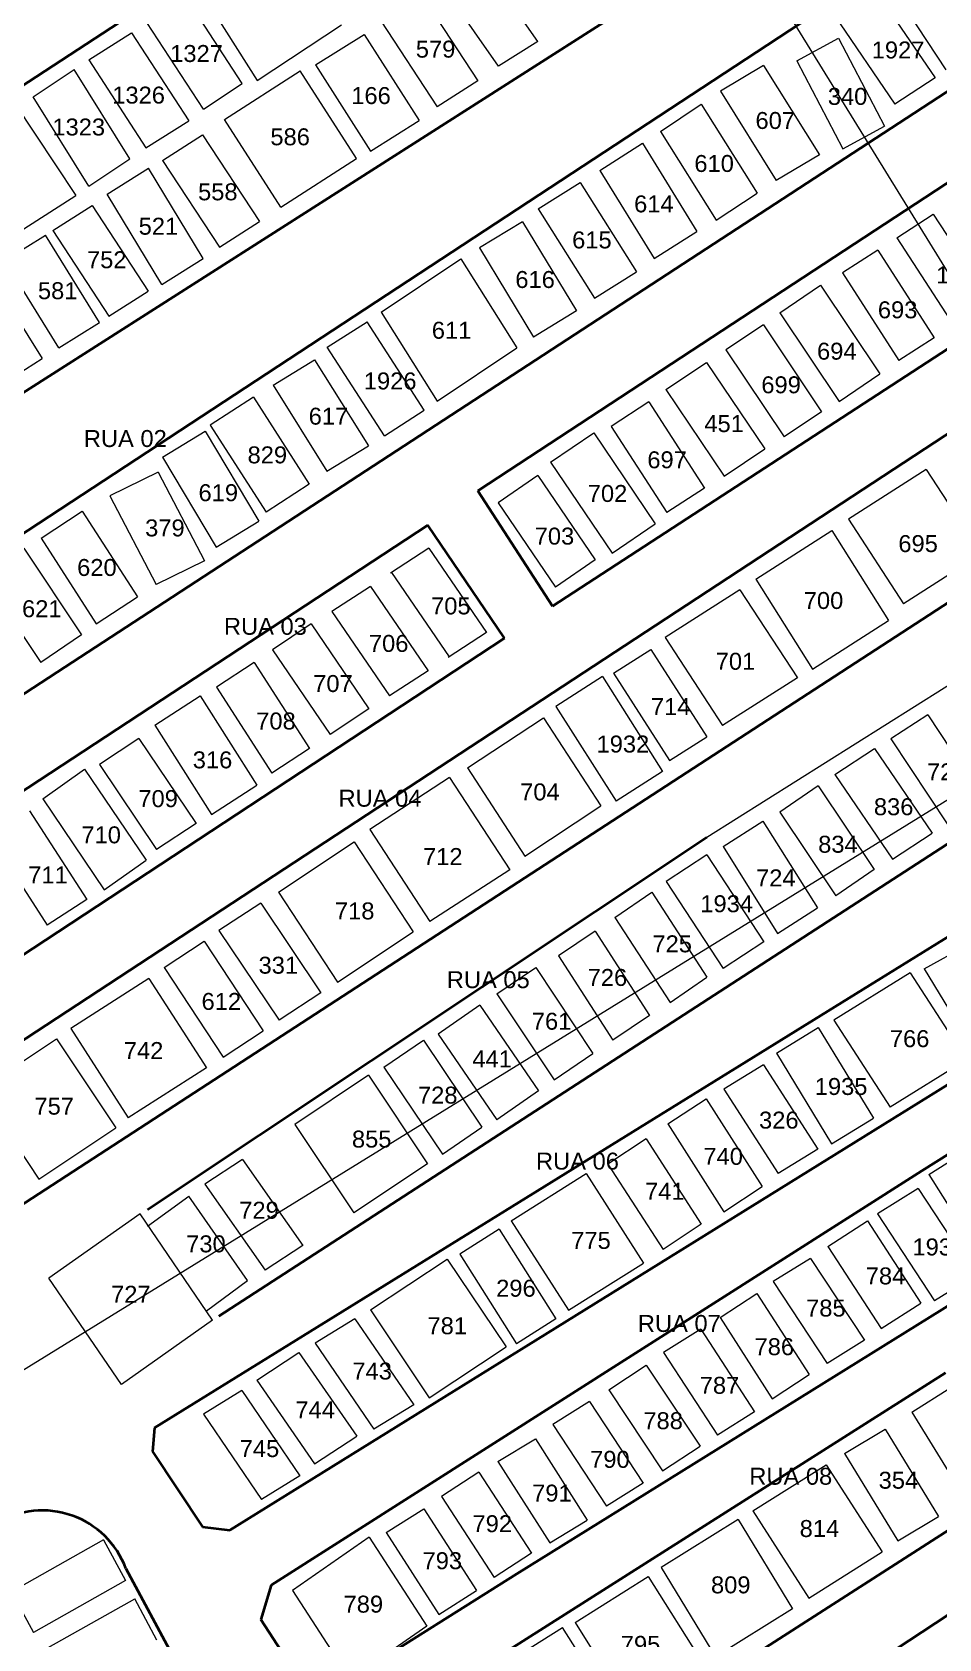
# Model space of a CAD drawing. Header units: inches. Extents: x 0 to 420, y 0 to 297.
# Drawn here: x 100.91 to 122.3, y 95.32 to 133.22 of the extents above; entities that cross this region are included whole.
import ezdxf

# ---------------------------------------------------------------- set-up
doc = ezdxf.new("R2010")
doc.units = ezdxf.units.IN
doc.header["$LTSCALE"] = 2.5
doc.header["$MEASUREMENT"] = 0
doc.layers.get('0').update_dxf_attribs({"lineweight": 0})
for name, color, linetype, lineweight in [('MALHA_COORDENADA4', 10, 'Continuous', 0), ('PEN 04', 4, 'Continuous', 40), ('TÚMULOS QUE SERÃO CONSTRUÍDOS', 220, 'Continuous', 0)]:
    doc.layers.add(name, color=color, linetype=linetype, lineweight=lineweight)
doc.styles.get("Standard").update_dxf_attribs({"font": 'arial.ttf'})

msp = doc.modelspace()

# ---------------------------------------------------------------- linework, layer by layer
for p, q in [((112.846, 133.006, 2.631), (111.481, 134.962, 2.749)), ((104.816, 134.299, 2.685), (106.221, 132.085, 2.545)), ((111.918, 132.423, 2.622), (110.553, 134.379, 2.74)), ((120.794, 134.231, 2.683), (122.218, 132.143, 2.559)), ((121.093, 134.425, 2.661), (122.47, 132.338, 2.564)), ((105.872, 132.009, 2.433), (104.54, 134.059, 2.643)), ((110.103, 134.098, 2.74), (111.425, 132.074, 2.634)), ((104.955, 131.405, 2.402), (103.623, 133.454, 2.612)), ((109.143, 133.49, 2.718), (110.466, 131.465, 2.612)), ((119.839, 133.613, 2.659), (121.263, 131.524, 2.535)), ((102.248, 132.572, 2.568), (103.258, 133.21, 2.577)), ((103.258, 133.21, 2.577), (104.61, 131.133, 2.43)), ((106.221, 132.085, 2.545), (108.213, 133.396, 2.566)), ((107.597, 132.449, 2.784), (108.744, 133.172, 2.815)), ((108.744, 133.172, 2.815), (110.041, 131.142, 2.656)), ((118.952, 132.546, 2.492), (119.932, 133.081, 2.588)), ((119.932, 133.081, 2.588), (121.017, 131.006, 2.504)), ((112.846, 133.006, 2.631), (111.918, 132.423, 2.622)), ((100.938, 131.696, 2.549), (101.902, 132.339, 2.579)), ((103.218, 130.237, 2.373), (101.902, 132.339, 2.579)), ((102.248, 132.572, 2.568), (103.6, 130.495, 2.421)), ((105.452, 131.16, 2.638), (107.237, 132.312, 2.69)), ((108.565, 130.245, 2.516), (107.237, 132.312, 2.69)), ((107.597, 132.449, 2.784), (108.895, 130.42, 2.625)), ((118.167, 132.438, 2.521), (117.149, 131.829, 2.496)), ((118.167, 132.438, 2.521), (119.484, 130.332, 2.406)), ((118.952, 132.546, 2.492), (120.038, 130.47, 2.408)), ((104.955, 131.405, 2.402), (105.872, 132.009, 2.433)), ((111.425, 132.074, 2.634), (110.466, 131.465, 2.612)), ((122.218, 132.143, 2.559), (121.263, 131.524, 2.535)), ((100.508, 131.544, 2.551), (101.943, 129.37, 2.341)), ((102.255, 129.593, 2.343), (100.938, 131.696, 2.549)), ((115.733, 130.883, 2.497), (116.698, 131.522, 2.495)), ((116.698, 131.522, 2.495), (118.015, 129.428, 2.396)), ((117.149, 131.829, 2.496), (118.466, 129.724, 2.381)), ((106.78, 129.093, 2.464), (105.452, 131.16, 2.638)), ((108.895, 130.42, 2.625), (110.041, 131.142, 2.656)), ((103.6, 130.495, 2.421), (104.61, 131.133, 2.43)), ((103.988, 130.196, 2.64), (104.936, 130.805, 2.63)), ((104.936, 130.805, 2.63), (106.279, 128.76, 2.542)), ((115.733, 130.883, 2.497), (117.049, 128.789, 2.398)), ((120.038, 130.47, 2.408), (121.017, 131.006, 2.504)), ((114.303, 129.962, 2.438), (115.312, 130.603, 2.489)), ((115.312, 130.603, 2.489), (116.594, 128.523, 2.275)), ((102.255, 129.593, 2.343), (103.218, 130.237, 2.373)), ((102.682, 129.403, 2.591), (103.658, 130.012, 2.615)), ((104.951, 127.883, 2.566), (103.658, 130.012, 2.615)), ((103.988, 130.196, 2.64), (105.331, 128.151, 2.552)), ((106.78, 129.093, 2.464), (108.565, 130.245, 2.516)), ((119.484, 130.332, 2.406), (118.466, 129.724, 2.381)), ((112.853, 129.058, 2.448), (113.845, 129.677, 2.46)), ((113.845, 129.677, 2.46), (115.173, 127.567, 2.243)), ((114.303, 129.962, 2.438), (115.586, 127.882, 2.224)), ((100.095, 128.188, 2.325), (101.943, 129.37, 2.341)), ((103.975, 127.274, 2.542), (102.682, 129.403, 2.591)), ((117.049, 128.789, 2.398), (118.015, 129.428, 2.396)), ((101.404, 128.542, 2.409), (102.33, 129.134, 2.494)), ((102.33, 129.134, 2.494), (103.654, 127.113, 2.535)), ((112.853, 129.058, 2.448), (114.181, 126.949, 2.231)), ((121.313, 128.37, 2.266), (122.17, 128.934, 2.328)), ((122.17, 128.934, 2.328), (123.508, 126.877, 2.286)), ((101.404, 128.542, 2.409), (102.727, 126.521, 2.45)), ((105.331, 128.151, 2.552), (106.279, 128.76, 2.542)), ((112.485, 128.753, 2.41), (111.466, 128.135, 2.336)), ((112.485, 128.753, 2.41), (113.757, 126.647, 2.178)), ((115.586, 127.882, 2.224), (116.594, 128.523, 2.275)), ((100.268, 127.835, 2.413), (101.233, 128.431, 2.407)), ((102.506, 126.377, 2.374), (101.233, 128.431, 2.407)), ((111.466, 128.135, 2.336), (112.738, 126.029, 2.104)), ((121.313, 128.37, 2.266), (122.651, 126.313, 2.224)), ((101.541, 125.781, 2.38), (100.268, 127.835, 2.413)), ((103.975, 127.274, 2.542), (104.951, 127.883, 2.566)), ((109.148, 126.617, 2.378), (111.026, 127.873, 2.403)), ((111.026, 127.873, 2.403), (112.348, 125.777, 2.29)), ((120.865, 128.081, 2.243), (120.031, 127.544, 2.236)), ((120.865, 128.081, 2.243), (122.192, 126.012, 2.192)), ((99.847, 127.608, 2.427), (101.152, 125.524, 2.325)), ((114.181, 126.949, 2.231), (115.173, 127.567, 2.243)), ((120.031, 127.544, 2.236), (121.358, 125.475, 2.185)), ((102.727, 126.521, 2.45), (103.654, 127.113, 2.535)), ((118.549, 126.599, 2.234), (119.51, 127.252, 2.29)), ((119.51, 127.252, 2.29), (120.913, 125.162, 2.23)), ((109.148, 126.617, 2.378), (110.47, 124.522, 2.265)), ((113.757, 126.647, 2.178), (112.738, 126.029, 2.104)), ((118.549, 126.599, 2.234), (119.952, 124.509, 2.174)), ((101.541, 125.781, 2.38), (102.506, 126.377, 2.374)), ((107.877, 125.791, 2.349), (108.814, 126.394, 2.372)), ((110.161, 124.307, 2.147), (108.814, 126.394, 2.372)), ((118.164, 126.317, 2.198), (117.278, 125.729, 2.141)), ((118.164, 126.317, 2.198), (119.538, 124.266, 2.16)), ((122.192, 126.012, 2.192), (121.358, 125.475, 2.185)), ((100.167, 124.895, 2.256), (101.152, 125.524, 2.325)), ((106.599, 124.893, 2.289), (107.578, 125.492, 2.277)), ((107.578, 125.492, 2.277), (108.847, 123.469, 2.057)), ((109.224, 123.704, 2.124), (107.877, 125.791, 2.349)), ((110.47, 124.522, 2.265), (112.348, 125.777, 2.29)), ((117.278, 125.729, 2.141), (118.652, 123.678, 2.103)), ((115.864, 124.791, 2.089), (116.824, 125.434, 2.168)), ((116.824, 125.434, 2.168), (118.2, 123.393, 2.086)), ((119.952, 124.509, 2.174), (120.913, 125.162, 2.23)), ((106.599, 124.893, 2.289), (107.869, 122.871, 2.069)), ((115.864, 124.791, 2.089), (117.24, 122.749, 2.007)), ((106.137, 124.612, 2.294), (105.117, 123.952, 2.295)), ((106.137, 124.612, 2.294), (107.451, 122.564, 2.024)), ((115.464, 124.501, 2.026), (114.575, 123.925, 2.012)), ((115.464, 124.501, 2.026), (116.778, 122.468, 1.967)), ((105.117, 123.952, 2.295), (106.431, 121.904, 2.025)), ((109.224, 123.704, 2.124), (110.161, 124.307, 2.147)), ((119.538, 124.266, 2.16), (118.652, 123.678, 2.103)), ((103.993, 123.2, 2.139), (104.995, 123.811, 2.158)), ((104.995, 123.811, 2.158), (106.258, 121.687, 2.021)), ((113.145, 123.084, 2.048), (114.161, 123.773, 2.099)), ((114.161, 123.773, 2.099), (115.613, 121.624, 1.986)), ((114.575, 123.925, 2.012), (115.889, 121.892, 1.953)), ((103.993, 123.2, 2.139), (105.256, 121.077, 2.002)), ((107.869, 122.871, 2.069), (108.847, 123.469, 2.057)), ((117.24, 122.749, 2.007), (118.2, 123.393, 2.086)), ((103.889, 122.843, 2.112), (102.744, 122.284, 2.151)), ((103.889, 122.843, 2.112), (104.983, 120.75, 1.948)), ((113.145, 123.084, 2.048), (114.597, 120.935, 1.935)), ((122.004, 122.908, 1.965), (120.173, 121.736, 1.965)), ((122.004, 122.908, 1.965), (123.3, 120.911, 1.871)), ((107.451, 122.564, 2.024), (106.431, 121.904, 2.025)), ((112.839, 122.768, 2.001), (111.905, 122.121, 1.961)), ((112.839, 122.768, 2.001), (114.197, 120.779, 1.901)), ((116.778, 122.468, 1.967), (115.889, 121.892, 1.953)), ((129.909, 122.457, 1.974), (116.827, 114.229, 1.64)), ((102.744, 122.284, 2.151), (103.839, 120.191, 1.987)), ((111.905, 122.121, 1.961), (113.263, 120.132, 1.861)), ((101.127, 121.285, 2.134), (102.096, 121.922, 2.167)), ((102.096, 121.922, 2.167), (103.396, 119.907, 1.965)), ((105.256, 121.077, 2.002), (106.258, 121.687, 2.021)), ((120.173, 121.736, 1.965), (121.47, 119.74, 1.871)), ((101.127, 121.285, 2.134), (102.426, 119.269, 1.932)), ((114.597, 120.935, 1.935), (115.613, 121.624, 1.986)), ((117.984, 120.319, 1.897), (119.777, 121.465, 1.952)), ((119.777, 121.465, 1.952), (121.116, 119.345, 1.84)), ((100.717, 121.05, 2.117), (102.081, 119.007, 1.941)), ((110.273, 121.05, 1.853), (109.365, 120.458, 1.831)), ((110.273, 121.05, 1.853), (111.635, 119.061, 1.805)), ((123.3, 120.911, 1.871), (121.47, 119.74, 1.871)), ((104.983, 120.75, 1.948), (103.839, 120.191, 1.987)), ((114.197, 120.779, 1.901), (113.263, 120.132, 1.861)), ((99.755, 120.396, 2.133), (101.118, 118.352, 1.957)), ((108.892, 120.15, 1.843), (107.983, 119.558, 1.821)), ((108.892, 120.15, 1.843), (110.253, 118.161, 1.795)), ((109.393, 120.477, 1.838), (110.754, 118.488, 1.79)), ((117.984, 120.319, 1.897), (119.323, 118.199, 1.785)), ((102.426, 119.269, 1.932), (103.396, 119.907, 1.965)), ((117.61, 120.07, 1.867), (115.844, 118.941, 1.817)), ((117.61, 120.07, 1.867), (118.967, 117.995, 1.716)), ((107.983, 119.558, 1.821), (109.345, 117.569, 1.773)), ((107.496, 119.264, 1.823), (106.583, 118.656, 1.841)), ((107.496, 119.264, 1.823), (108.854, 117.262, 1.696)), ((111.635, 119.061, 1.805), (110.726, 118.469, 1.783)), ((119.323, 118.199, 1.785), (121.116, 119.345, 1.84)), ((102.081, 119.007, 1.941), (101.118, 118.352, 1.957)), ((106.583, 118.656, 1.841), (107.941, 116.654, 1.714)), ((114.627, 118.104, 1.758), (115.508, 118.659, 1.787)), ((115.508, 118.659, 1.787), (116.827, 116.599, 1.665)), ((115.844, 118.941, 1.817), (117.201, 116.866, 1.666)), ((106.152, 118.354, 1.851), (105.261, 117.774, 1.866)), ((106.152, 118.354, 1.851), (107.457, 116.323, 1.75)), ((110.253, 118.161, 1.795), (109.345, 117.569, 1.773)), ((114.367, 118.023, 1.808), (113.267, 117.32, 1.807)), ((114.367, 118.023, 1.808), (115.787, 115.784, 1.682)), ((114.627, 118.104, 1.758), (115.946, 116.045, 1.636)), ((118.967, 117.995, 1.716), (117.201, 116.866, 1.666)), ((103.805, 116.876, 1.767), (104.874, 117.568, 1.842)), ((104.874, 117.568, 1.842), (106.217, 115.458, 1.733)), ((105.261, 117.774, 1.866), (106.566, 115.743, 1.765)), ((108.854, 117.262, 1.696), (107.941, 116.654, 1.714)), ((113.267, 117.32, 1.807), (114.687, 115.082, 1.681)), ((122.039, 117.117, 1.679), (121.171, 116.554, 1.636)), ((122.039, 117.117, 1.679), (123.381, 115.091, 1.484)), ((103.805, 116.876, 1.767), (105.148, 114.766, 1.658)), ((111.187, 115.869, 1.759), (112.979, 117.053, 1.771)), ((112.979, 117.053, 1.771), (114.331, 114.973, 1.65)), ((103.431, 116.559, 1.778), (102.502, 115.947, 1.776)), ((103.431, 116.559, 1.778), (104.78, 114.557, 1.629)), ((115.946, 116.045, 1.636), (116.827, 116.599, 1.665)), ((121.171, 116.554, 1.636), (122.513, 114.528, 1.441)), ((107.457, 116.323, 1.75), (106.566, 115.743, 1.765)), ((119.851, 115.712, 1.581), (120.782, 116.328, 1.603)), ((120.782, 116.328, 1.603), (122.143, 114.328, 1.423)), ((101.164, 115.136, 1.789), (102.153, 115.839, 1.779)), ((102.153, 115.839, 1.779), (103.605, 113.695, 1.648)), ((102.502, 115.947, 1.776), (103.85, 113.945, 1.627)), ((110.763, 115.638, 1.744), (108.879, 114.419, 1.721)), ((110.763, 115.638, 1.744), (112.18, 113.466, 1.614)), ((111.187, 115.869, 1.759), (112.538, 113.789, 1.638)), ((115.787, 115.784, 1.682), (114.687, 115.082, 1.681)), ((119.851, 115.712, 1.581), (121.212, 113.712, 1.401)), ((105.148, 114.766, 1.658), (106.217, 115.458, 1.733)), ((119.457, 115.445, 1.557), (118.552, 114.824, 1.517)), ((119.457, 115.445, 1.557), (120.774, 113.47, 1.405)), ((100.854, 114.852, 1.784), (102.204, 112.76, 1.643)), ((101.164, 115.136, 1.789), (102.617, 112.992, 1.658)), ((112.538, 113.789, 1.638), (114.331, 114.973, 1.65)), ((104.78, 114.557, 1.629), (103.85, 113.945, 1.627)), ((117.213, 114.012, 1.625), (118.153, 114.613, 1.597)), ((118.153, 114.613, 1.597), (119.44, 112.566, 1.371)), ((118.552, 114.824, 1.517), (119.869, 112.849, 1.365)), ((99.921, 114.25, 1.816), (101.271, 112.158, 1.675)), ((106.726, 112.94, 1.636), (108.512, 114.124, 1.74)), ((108.512, 114.124, 1.74), (109.904, 112.001, 1.556)), ((108.879, 114.419, 1.721), (110.296, 112.247, 1.591)), ((121.212, 113.712, 1.401), (122.143, 114.328, 1.423)), ((116.832, 113.814, 1.569), (115.872, 113.188, 1.585)), ((116.832, 113.814, 1.569), (118.177, 111.762, 1.411)), ((117.213, 114.012, 1.625), (118.5, 111.965, 1.399)), ((102.617, 112.992, 1.658), (103.605, 113.695, 1.648)), ((112.18, 113.466, 1.614), (110.296, 112.247, 1.591)), ((120.774, 113.47, 1.405), (119.869, 112.849, 1.365)), ((115.872, 113.188, 1.585), (117.217, 111.136, 1.427)), ((102.204, 112.76, 1.643), (101.271, 112.158, 1.675)), ((106.307, 112.674, 1.63), (105.318, 112.029, 1.566)), ((106.307, 112.674, 1.63), (107.728, 110.564, 1.456)), ((106.726, 112.94, 1.636), (108.118, 110.817, 1.452)), ((114.661, 112.338, 1.424), (115.531, 112.937, 1.48)), ((115.531, 112.937, 1.48), (116.831, 110.931, 1.311)), ((118.5, 111.965, 1.399), (119.44, 112.566, 1.371)), ((114.661, 112.338, 1.424), (115.961, 110.331, 1.255)), ((105.318, 112.029, 1.566), (106.739, 109.918, 1.392)), ((108.118, 110.817, 1.452), (109.904, 112.001, 1.556)), ((114.195, 112.014, 1.439), (113.327, 111.432, 1.42)), ((114.195, 112.014, 1.439), (115.48, 110.024, 1.208)), ((104.025, 111.156, 1.498), (104.97, 111.778, 1.518)), ((104.97, 111.778, 1.518), (106.363, 109.664, 1.333)), ((113.327, 111.432, 1.42), (114.611, 109.442, 1.189)), ((118.177, 111.762, 1.411), (117.217, 111.136, 1.427)), ((121.954, 111.126, 1.164), (122.951, 111.678, 1.191)), ((104.025, 111.156, 1.498), (105.418, 109.042, 1.313)), ((111.877, 110.541, 1.395), (112.793, 111.161, 1.439)), ((112.793, 111.161, 1.439), (114.142, 109.132, 1.172)), ((121.954, 111.126, 1.164), (123.13, 109.191, 1.092)), ((103.668, 110.897, 1.53), (101.826, 109.717, 1.508)), ((103.668, 110.897, 1.53), (105.024, 108.797, 1.357)), ((115.961, 110.331, 1.255), (116.831, 110.931, 1.311)), ((121.625, 111.036, 1.155), (119.825, 109.915, 1.152)), ((121.625, 111.036, 1.155), (122.952, 108.983, 1.094)), ((107.728, 110.564, 1.456), (106.739, 109.918, 1.392)), ((111.877, 110.541, 1.395), (113.226, 108.513, 1.128)), ((111.476, 110.271, 1.361), (110.494, 109.587, 1.308)), ((111.476, 110.271, 1.361), (112.856, 108.248, 1.151)), ((115.48, 110.024, 1.208), (114.611, 109.442, 1.189)), ((119.825, 109.915, 1.152), (121.151, 107.862, 1.091)), ((101.826, 109.717, 1.508), (103.182, 107.616, 1.335)), ((105.418, 109.042, 1.313), (106.363, 109.664, 1.333)), ((110.494, 109.587, 1.308), (111.873, 107.564, 1.098)), ((118.469, 109.138, 1.137), (119.459, 109.742, 1.18)), ((119.459, 109.742, 1.18), (120.759, 107.602, 1.085)), ((99.675, 108.27, 1.287), (101.487, 109.478, 1.425)), ((101.487, 109.478, 1.425), (102.887, 107.377, 1.266)), ((109.21, 108.808, 1.325), (110.143, 109.442, 1.306)), ((110.143, 109.442, 1.306), (111.524, 107.391, 1.059)), ((105.024, 108.797, 1.357), (103.182, 107.616, 1.335)), ((109.21, 108.808, 1.325), (110.592, 106.758, 1.078)), ((113.226, 108.513, 1.128), (114.142, 109.132, 1.172)), ((118.164, 108.867, 1.093), (117.227, 108.291, 1.063)), ((118.164, 108.867, 1.093), (119.448, 106.876, 0.989)), ((118.469, 109.138, 1.137), (119.769, 106.998, 1.042)), ((122.952, 108.983, 1.094), (121.151, 107.862, 1.091)), ((108.847, 108.618, 1.31), (107.11, 107.459, 1.25)), ((108.847, 108.618, 1.31), (110.237, 106.53, 1.078)), ((99.675, 108.27, 1.287), (101.075, 106.168, 1.128)), ((112.856, 108.248, 1.151), (111.873, 107.564, 1.098)), ((115.91, 107.47, 1.042), (116.812, 108.065, 1.061)), ((116.812, 108.065, 1.061), (118.134, 105.996, 0.942)), ((117.227, 108.291, 1.063), (118.511, 106.3, 0.959)), ((101.075, 106.168, 1.128), (102.887, 107.377, 1.266)), ((107.11, 107.459, 1.25), (108.499, 105.371, 1.018)), ((110.592, 106.758, 1.078), (111.524, 107.391, 1.059)), ((115.91, 107.47, 1.042), (117.232, 105.4, 0.923)), ((119.769, 106.998, 1.042), (120.759, 107.602, 1.085)), ((115.395, 107.122, 1.031), (114.495, 106.524, 1.001)), ((115.395, 107.122, 1.031), (116.698, 105.104, 0.93)), ((122.069, 106.279, 1.021), (123.137, 106.953, 1.053)), ((105.874, 106.634, 1.153), (104.985, 106.051, 1.105)), ((105.874, 106.634, 1.153), (107.3, 104.603, 1.009)), ((110.237, 106.53, 1.078), (108.499, 105.371, 1.018)), ((114.495, 106.524, 1.001), (115.798, 104.507, 0.9)), ((119.448, 106.876, 0.989), (118.511, 106.3, 0.959)), ((112.215, 105.187, 0.978), (113.984, 106.3, 1.021)), ((113.984, 106.3, 1.021), (115.335, 104.186, 0.958)), ((122.069, 106.279, 1.021), (123.382, 104.178, 0.869)), ((103.639, 105.057, 1.149), (104.607, 105.769, 1.171)), ((105.996, 103.775, 1.017), (104.607, 105.769, 1.171)), ((104.985, 106.051, 1.105), (106.411, 104.021, 0.961)), ((117.232, 105.4, 0.923), (118.134, 105.996, 0.942)), ((121.815, 105.943, 1.028), (120.853, 105.348, 0.927)), ((121.815, 105.943, 1.028), (123.159, 103.894, 0.819)), ((103.461, 105.35, 1.211), (101.311, 103.833, 1.319)), ((105.171, 102.84, 0.722), (103.461, 105.35, 1.211)), ((112.215, 105.187, 0.978), (113.566, 103.073, 0.915)), ((116.698, 105.104, 0.93), (115.798, 104.507, 0.9)), ((119.684, 104.582, 0.856), (120.621, 105.182, 0.885)), ((120.621, 105.182, 0.885), (121.876, 103.243, 0.721)), ((120.853, 105.348, 0.927), (122.196, 103.299, 0.718)), ((111.929, 104.984, 0.942), (111.003, 104.396, 0.842)), ((111.929, 104.984, 0.942), (113.267, 102.874, 0.864)), ((107.3, 104.603, 1.009), (106.411, 104.021, 0.961)), ((108.894, 103.082, 0.839), (110.706, 104.283, 0.82)), ((110.706, 104.283, 0.82), (112.094, 102.211, 0.743)), ((111.003, 104.396, 0.842), (112.34, 102.286, 0.764)), ((119.272, 104.299, 0.853), (118.396, 103.751, 0.841)), ((119.272, 104.299, 0.853), (120.545, 102.37, 0.67)), ((119.684, 104.582, 0.856), (120.94, 102.642, 0.692)), ((113.566, 103.073, 0.915), (115.335, 104.186, 0.958)), ((123.159, 103.894, 0.819), (122.196, 103.299, 0.718)), ((103.021, 101.323, 0.83), (101.311, 103.833, 1.319)), ((105.028, 103.064, 0.995), (105.996, 103.775, 1.017)), ((117.142, 102.9, 0.734), (118.009, 103.472, 0.82)), ((118.009, 103.472, 0.82), (119.242, 101.557, 0.676)), ((118.396, 103.751, 0.841), (119.669, 101.822, 0.658)), ((120.94, 102.642, 0.692), (121.876, 103.243, 0.721)), ((105.171, 102.84, 0.722), (103.021, 101.323, 0.83)), ((108.53, 102.874, 0.835), (107.59, 102.301, 0.837)), ((108.53, 102.874, 0.835), (109.916, 100.844, 0.76)), ((108.894, 103.082, 0.839), (110.283, 101.01, 0.762)), ((113.267, 102.874, 0.864), (112.34, 102.286, 0.764)), ((117.142, 102.9, 0.734), (118.374, 100.985, 0.59)), ((116.685, 102.627, 0.746), (115.811, 102.077, 0.745)), ((116.685, 102.627, 0.746), (117.953, 100.68, 0.582)), ((120.545, 102.37, 0.67), (119.669, 101.822, 0.658)), ((106.212, 101.424, 0.852), (107.207, 102.078, 0.873)), ((107.207, 102.078, 0.873), (108.573, 100.105, 0.77)), ((107.59, 102.301, 0.837), (108.976, 100.271, 0.762)), ((110.283, 101.01, 0.762), (112.094, 102.211, 0.743)), ((115.811, 102.077, 0.745), (117.078, 100.13, 0.581)), ((114.514, 101.199, 0.651), (115.402, 101.781, 0.646)), ((115.402, 101.781, 0.646), (116.672, 99.871, 0.577)), ((106.212, 101.424, 0.852), (107.578, 99.451, 0.749)), ((114.514, 101.199, 0.651), (115.783, 99.289, 0.582)), ((118.374, 100.985, 0.59), (119.242, 101.557, 0.676)), ((121.665, 100.667, 0.597), (122.584, 101.251, 0.608)), ((105.857, 101.181, 0.802), (104.959, 100.623, 0.705)), ((105.857, 101.181, 0.802), (107.225, 99.167, 0.717)), ((109.916, 100.844, 0.76), (108.976, 100.271, 0.762)), ((114.061, 100.921, 0.657), (113.194, 100.378, 0.634)), ((114.061, 100.921, 0.657), (115.328, 98.997, 0.578)), ((104.959, 100.623, 0.705), (106.327, 98.608, 0.62)), ((117.953, 100.68, 0.582), (117.078, 100.13, 0.581)), ((121.665, 100.667, 0.597), (122.936, 98.601, 0.504)), ((107.578, 99.451, 0.749), (108.573, 100.105, 0.77)), ((113.194, 100.378, 0.634), (114.461, 98.454, 0.555)), ((120.076, 99.696, 0.583), (121.039, 100.273, 0.593)), ((121.039, 100.273, 0.593), (122.295, 98.213, 0.521)), ((111.902, 99.505, 0.639), (112.787, 100.038, 0.684)), ((112.787, 100.038, 0.684), (114.008, 98.125, 0.549)), ((115.783, 99.289, 0.582), (116.672, 99.871, 0.577)), ((120.076, 99.696, 0.583), (121.332, 97.636, 0.511)), ((111.902, 99.505, 0.639), (113.123, 97.592, 0.504)), ((117.916, 98.342, 0.434), (119.648, 99.43, 0.495)), ((119.648, 99.43, 0.495), (120.964, 97.374, 0.495)), ((107.225, 99.167, 0.717), (106.327, 98.608, 0.62)), ((111.453, 99.257, 0.641), (110.571, 98.683, 0.65)), ((111.453, 99.257, 0.641), (112.697, 97.345, 0.502)), ((115.328, 98.997, 0.578), (114.461, 98.454, 0.555)), ((110.571, 98.683, 0.65), (111.815, 96.77, 0.511)), ((109.267, 97.83, 0.609), (110.154, 98.391, 0.688)), ((110.154, 98.391, 0.688), (111.396, 96.461, 0.533)), ((117.916, 98.342, 0.434), (119.232, 96.286, 0.434)), ((121.332, 97.636, 0.511), (122.295, 98.213, 0.521)), ((109.267, 97.83, 0.609), (110.508, 95.899, 0.454)), ((113.123, 97.592, 0.504), (114.008, 98.125, 0.549)), ((117.568, 98.136, 0.451), (115.753, 97.01, 0.39)), ((117.568, 98.136, 0.451), (118.848, 96.028, 0.448)), ((108.865, 97.72, 0.688), (107.058, 96.465, 0.576)), ((108.865, 97.72, 0.688), (110.223, 95.626, 0.495)), ((112.697, 97.345, 0.502), (111.815, 96.77, 0.511)), ((119.232, 96.286, 0.434), (120.964, 97.374, 0.495)), ((113.721, 95.707, 0.401), (115.449, 96.798, 0.436)), ((115.449, 96.798, 0.436), (116.745, 94.733, 0.359)), ((115.753, 97.01, 0.39), (117.033, 94.901, 0.387)), ((107.058, 96.465, 0.576), (108.416, 94.37, 0.383)), ((110.508, 95.899, 0.454), (111.396, 96.461, 0.533)), ((118.848, 96.028, 0.448), (117.033, 94.901, 0.387)), ((110.223, 95.626, 0.495), (108.416, 94.37, 0.383)), ((111.507, 94.388, 0.371), (113.427, 95.591, 0.419)), ((114.797, 93.436, 0.32), (113.427, 95.591, 0.419)), ((113.721, 95.707, 0.401), (115.016, 93.642, 0.324))]:
    msp.add_line(p, q)
at = {"layer": 'MALHA_COORDENADA4'}
for p, q in [((20.877, 292.322), (197.919, 5.322)), ((12.44, 47.224), (327.94, 241.848))]:
    msp.add_line(p, q, dxfattribs=at)
at = {"layer": 'PEN 04'}
for p, q in [((143.845, 160.238, 3.663), (88.972, 124.288, 2.313)), ((92.389, 119.415, 1.981), (147.486, 154.571, 3.507)), ((151.225, 148.525, 3.018), (111.43, 122.4, 1.984)), ((113.191, 119.682, 1.877), (152.967, 145.588, 2.882)), ((95.158, 113.992, 1.627), (141.086, 143.946, 2.921)), ((150.933, 142.38, 2.777), (98.73, 108.149, 1.193)), ((100.602, 105.512, 1.006), (155.593, 141.282, 2.502)), ((159.524, 134.799, 2.121), (103.798, 100.3, 0.649)), ((120.677, 134.515, 2.695), (93.267, 116.515, 1.783)), ((111.43, 122.4, 1.984), (113.191, 119.682, 1.877)), ((110.245, 121.593, 1.927), (96.082, 112.299, 1.495)), ((112.053, 118.931, 1.85), (110.245, 121.593, 1.927)), ((97.718, 109.494, 1.293), (112.053, 118.931, 1.85)), ((105.318, 102.936, 0.913), (129.062, 118.324, 1.659)), ((105.578, 97.886, 0.509), (134.281, 115.702, 1.344)), ((135.475, 114.915, 1.33), (121.9, 106.36, 1.047)), ((116.827, 114.229, 1.64), (103.636, 105.44, 1.185)), ((110.536, 90.197, 0.117), (145.629, 112.7, 0.853)), ((112.347, 96.856, 0.541), (129.374, 107.449, 0.952)), ((121.9, 106.36, 1.047), (106.556, 96.589, 0.453)), ((122.458, 101.6, 0.681), (108.691, 92.859, 0.241)), ((103.798, 100.3, 0.649), (103.752, 99.746, 0.604)), ((103.752, 99.746, 0.604), (104.934, 97.964, 0.475)), ((104.934, 97.964, 0.475), (105.578, 97.886, 0.509)), ((124.364, 97.102), (115.998, 91.603)), ((107.845, 94.026, 0.26), (112.347, 96.856, 0.541)), ((106.556, 96.589, 0.453), (106.306, 95.782, 0.346)), ((106.306, 95.782, 0.346), (107.327, 94.221, 0.242))]:
    msp.add_line(p, q, dxfattribs=at)
at = {"layer": 'PEN 04', "color": 4}
msp.add_line((103.126, 96.986, 0.357), (112.556, 79.412, -0.616), dxfattribs=at)
msp.add_arc((101.154, 96.246, 0.421), 2.106, 20.5693, 120.6925, dxfattribs=at)
at = {"layer": 'TÚMULOS QUE SERÃO CONSTRUÍDOS', "color": 6}
for p, q in [((102.6, 97.659, 0.774), (100.424, 96.432, 0.516)), ((102.6, 97.659, 0.774), (103.119, 96.697, 0.698)), ((103.119, 96.697, 0.698), (100.944, 95.47, 0.44)), ((100.424, 96.432, 0.516), (100.944, 95.47, 0.44)), ((101.168, 95.049, 0.405), (103.334, 96.264, 0.683)), ((103.855, 95.289, 0.618), (103.334, 96.264, 0.683))]:
    msp.add_line(p, q, dxfattribs=at)

# ---------------------------------------------------------------- texts
for s, p in [('1327', (104.171, 132.52)), ('579', (109.965, 132.623)), ('1927', (120.719, 132.603)), ('1326', (102.804, 131.539)), ('166', (108.442, 131.528)), ('340', (119.683, 131.508)), ('1323', (101.392, 130.786)), ('607', (117.977, 130.94)), ('586', (106.534, 130.555)), ('610', (116.535, 129.926)), ('558', (104.828, 129.257)), ('614', (115.114, 128.973)), ('521', (103.427, 128.446)), ('615', (113.652, 128.122)), ('752', (102.208, 127.655)), ('616', (112.312, 127.189)), ('150', (122.239, 127.298)), ('581', (101.051, 126.925)), ('693', (120.864, 126.474)), ('611', (110.342, 125.992)), ('694', (119.429, 125.498)), ('1926', (108.738, 124.796)), ('699', (118.115, 124.705)), ('617', (107.438, 123.965)), ('451', (116.771, 123.79)), ('RUA 02', (102.134, 123.438)), ('829', (105.996, 123.052)), ('697', (115.426, 122.936)), ('619', (104.839, 122.16)), ('702', (114.021, 122.142)), ('379', (103.58, 121.329)), ('703', (112.769, 121.136)), ('695', (121.347, 120.959)), ('620', (101.976, 120.396)), ('621', (100.676, 119.423)), ('705', (110.325, 119.489)), ('700', (119.116, 119.617)), ('RUA 03', (105.438, 119.008)), ('706', (108.858, 118.604)), ('701', (117.039, 118.183)), ('707', (107.544, 117.658)), ('714', (115.511, 117.115)), ('708', (106.2, 116.774)), ('1932', (114.228, 116.231)), ('316', (104.703, 115.858)), ('723', (122.022, 115.575)), ('709', (103.42, 114.943)), ('RUA 04', (108.142, 114.953)), ('704', (112.426, 115.102)), ('836', (120.77, 114.752)), ('710', (102.076, 114.089)), ('834', (119.456, 113.867)), ('712', (110.135, 113.577)), ('711', (100.823, 113.143)), ('724', (117.99, 113.074)), ('718', (108.057, 112.295)), ('1934', (116.676, 112.464)), ('725', (115.546, 111.518)), ('331', (106.255, 111.014)), ('RUA 05', (110.696, 110.673)), ('726', (114.018, 110.725)), ('612', (104.91, 110.16)), ('761', (112.701, 109.692)), ('766', (121.147, 109.281)), ('742', (103.077, 109.001)), ('441', (111.299, 108.803)), ('1935', (119.375, 108.153)), ('757', (100.969, 107.689)), ('728', (110.016, 107.949)), ('326', (118.061, 107.36)), ('855', (108.458, 106.912)), ('740', (116.748, 106.505)), ('RUA 06', (112.799, 106.393)), ('741', (115.373, 105.682)), ('729', (105.8, 105.234)), ('730', (104.548, 104.441)), ('775', (113.631, 104.522)), ('1937', (121.68, 104.368)), ('784', (120.578, 103.685)), ('727', (102.776, 103.251)), ('296', (111.86, 103.394)), ('785', (119.171, 102.926)), ('781', (110.24, 102.509)), ('RUA 07', (115.202, 102.563)), ('786', (117.955, 102.015)), ('743', (108.468, 101.441)), ('787', (116.662, 101.104)), ('744', (107.124, 100.526)), ('788', (115.332, 100.269)), ('745', (105.811, 99.611)), ('790', (114.077, 99.358)), ('RUA 08', (117.831, 98.959)), ('791', (112.709, 98.561)), ('354', (120.882, 98.865)), ('792', (111.302, 97.84)), ('814', (119.019, 97.726)), ('793', (110.124, 96.967)), ('809', (116.928, 96.397)), ('789', (108.261, 95.942)), ('795', (114.8, 94.993))]:
    msp.add_text(s, height=0.4).set_placement(p)

doc.saveas('drawing.dxf')
